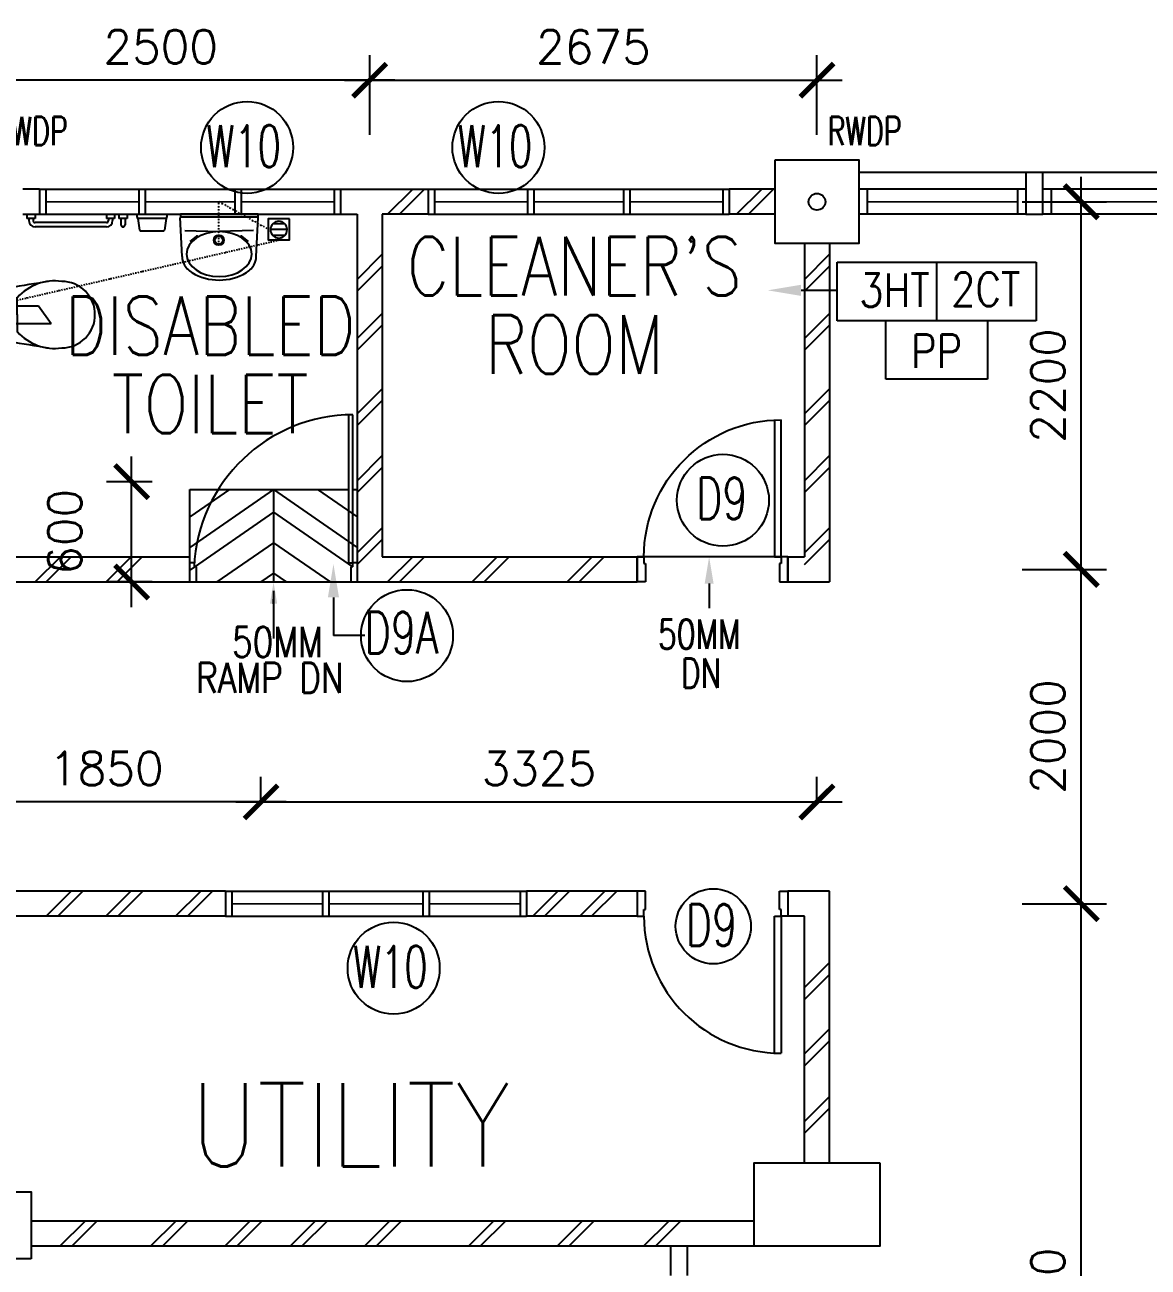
# Model space of a CAD drawing. Extents: x 2332957 to 2465864, y -1012926 to -914299.
# Drawn here: x 2411046 to 2417763, y -945112 to -937679 of the extents above; entities that cross this region are included whole.
import ezdxf
from ezdxf.enums import TextEntityAlignment as Align

# ---------------------------------------------------------------- set-up
doc = ezdxf.new("R2010")
doc.units = 0
doc.header["$LTSCALE"] = 15
doc.header["$MEASUREMENT"] = 0
doc.header["$PDMODE"] = 34
for name, pattern in [('DASHDOT', [1, 0.5, -0.25, 0, -0.25]), ('DIVIDE', [1.25, 0.5, -0.25, 0, -0.25, 0, -0.25]), ('HIDDEN', [0.375, 0.25, -0.125])]:
    doc.linetypes.add(name, pattern=pattern)
doc.layers.get('0').update_dxf_attribs({"linetype": 'CONTINUOUS'})
doc.layers.get('DEFPOINTS').update_dxf_attribs({"linetype": 'CONTINUOUS'})
for name, color, linetype in [('BO', 7, 'CONTINUOUS'), ('COL', 3, 'CONTINUOUS'), ('DIM', 7, 'CONTINUOUS'), ('DR', 7, 'CONTINUOUS'), ('DR-T', 7, 'CONTINUOUS'), ('DTEXT', 7, 'CONTINUOUS'), ('FIT', 5, 'CONTINUOUS'), ('H', 1, 'CONTINUOUS'), ('LEG-T', 7, 'CONTINUOUS'), ('LINE', 7, 'CONTINUOUS'), ('partition', 7, 'CONTINUOUS'), ('PIPE', 5, 'DIVIDE'), ('RWDP', 145, 'CONTINUOUS'), ('SANI', 7, 'CONTINUOUS'), ('SP', 220, 'CONTINUOUS'), ('T25', 7, 'CONTINUOUS'), ('T50', 4, 'CONTINUOUS'), ('TEX', 2, 'CONTINUOUS'), ('VP', 100, 'CONTINUOUS'), ('WALL', 2, 'CONTINUOUS'), ('WIN', 5, 'CONTINUOUS'), ('WIN-T', 7, 'CONTINUOUS'), ('WP', 50, 'DIVIDE')]:
    doc.layers.add(name, color=color, linetype=linetype)
doc.styles.add('DIMTEXT', font='romans.shx', dxfattribs={"width": 0.8, "height": 400})
doc.styles.add('ROMANS', font='romans')
doc.styles.get("Standard").update_dxf_attribs({"font": 'ROMANS.SHX'})
doc.dimstyles.new('STANDARD$0', dxfattribs={"dimscale": 0, "dimtxt": 8, "dimasz": 6, "dimexe": 1, "dimexo": 1, "dimgap": 3, "dimtad": 1, "dimdec": 0, "dimlfac": -1, "dimrnd": 1, "dimzin": 0, "dimdsep": 46, "dimtxsty": 'Standard', "dimcen": 0, "dimclrd": 5, "dimclre": 250, "dimadec": 0, "dimazin": 0, "dimtfac": 1, "dimtdec": 4, "dimtofl": 0, "dimtmove": 0, "dimatfit": 3, "dimfxl": 1, "dimtolj": 1, "dimtzin": 0, "dimarcsym": 0})

# ---------------------------------------------------------------- blocks, each defined once
blk = doc.blocks.new('_ARCHTICK')
at = {"color": 0, "linetype": 'ByBlock', "const_width": 0.15}
blk.add_lwpolyline([(-0.5, -0.5), (0.5, 0.5)], dxfattribs=at)
blk = doc.blocks.new('*D177')
at = {"layer": 'DEFPOINTS', "color": 0, "transparency": 16777216}
for p in [(2416859.4, -940937.5), (2417363.4, -940937.5), (2416859.4, -942937.5)]:
    blk.add_point(p, dxfattribs=at)
at = {"layer": 'DIM', "color": 7, "lineweight": -2, "transparency": 16777216}
for p, q in [((2417363.4, -943087.5), (2417363.4, -940787.5)), ((2417009.4, -940937.5), (2417513.4, -940937.5)), ((2417009.4, -942937.5), (2417513.4, -942937.5))]:
    blk.add_line(p, q, dxfattribs=at)
at = {"layer": 'DIM', "color": 7, "lineweight": -2, "transparency": 16777216, "xscale": 200, "yscale": 200, "zscale": 200}
for p, rotation in [((2417363.4, -940937.5), 90), ((2417363.4, -942937.5), 270)]:
    blk.add_blockref('_ARCHTICK', p, dxfattribs=dict(at, rotation=rotation))
at = {"layer": 'DIM', "color": 7, "transparency": 16777216, "insert": (2417163.4, -941937.5), "char_height": 200, "attachment_point": 5, "rotation": 90, "style": 'ROMANS'}
blk.add_mtext('\\A1;2000', dxfattribs=at)
blk = doc.blocks.new('WC-CAP-P')
for p, q in [((-84.1, 0), (-254.1, 0)), ((-85, 0), (85, 0)), ((-284.1, -240), (-284.1, -30)), ((115, -240), (115, -30)), ((-84.1, -270), (-254.1, -270)), ((-85, -270), (85, -270)), ((-274.1, -317.5), (-274.1, -317.5)), ((-84.1, -317.5), (-189.6, -317.5)), ((-85, -317.5), (20.5, -317.5)), ((105, -317.5), (105, -317.5))]:
    blk.add_line(p, q)
for centre, radius, start, end in [((-254.1, -30), 30, 90, 180), ((85, -30), 30, 0, 90), ((-254.1, -240), 30, 180, 270), ((23685.1, -4344.3), 24273.9, 170.33681, 170.89893), ((-23854.2, -4344.3), 24273.9, 9.10107, 9.66319), ((85, -240), 30, 270, 0), ((10.3, -540), 296.7, 131.76878, 188.34412), ((-179.4, -540), 296.7, 351.65588, 48.23122), ((-85.8, -584.8), 197.4, 179.51694, 271.02679), ((-83.3, -584.8), 197.4, 268.97321, 0.48306)]:
    blk.add_arc(centre, radius, start, end)
blk = doc.blocks.new('*D306')
at = {"layer": 'DEFPOINTS', "color": 0, "transparency": 16777216}
for p in [(2411684.4, -940412.5), (2411957.9, -940412.5), (2411957.9, -941012.5)]:
    blk.add_point(p, dxfattribs=at)
at = {"layer": 'DIM', "color": 7, "lineweight": -2, "transparency": 16777216}
for p, q in [((2411684.4, -941162.5), (2411684.4, -940262.5)), ((2411807.9, -940412.5), (2411534.4, -940412.5)), ((2411807.9, -941012.5), (2411534.4, -941012.5))]:
    blk.add_line(p, q, dxfattribs=at)
at = {"layer": 'DIM', "color": 7, "lineweight": -2, "transparency": 16777216, "xscale": 200, "yscale": 200, "zscale": 200}
for p, rotation in [((2411684.4, -940412.5), 90), ((2411684.4, -941012.5), 270)]:
    blk.add_blockref('_ARCHTICK', p, dxfattribs=dict(at, rotation=rotation))
at = {"layer": 'DIM', "color": 7, "transparency": 16777216, "insert": (2411284.4, -940712.5), "char_height": 200, "attachment_point": 5, "rotation": 90, "style": 'ROMANS'}
blk.add_mtext('\\A1;600', dxfattribs=at)
blk = doc.blocks.new('100FT')
at = {"layer": 'PIPE', "linetype": 'Continuous'}
blk.add_circle((0, 0), 50, dxfattribs=at)
at = {"layer": 'WP', "linetype": 'Continuous'}
for p, q in [((-37.1, 33.5), (37.1, 33.5)), ((-49.9, -2.7), (49.9, -2.7)), ((-34, -36.7), (34, -36.7))]:
    blk.add_line(p, q, dxfattribs=at)
blk = doc.blocks.new('A$C7CE3714C')
at = {"layer": 'FIT'}
blk.add_lwpolyline([(0, 0), (126, 0), (126, 126), (0, 126)], close=True, dxfattribs=at)
at = {"layer": 'FIT', "xscale": -1}
blk.add_blockref('100FT', (63, 65.7), dxfattribs=at)
blk = doc.blocks.new('ELLIPSE')
blk.add_circle((0.5, 0.5), 0.5)
blk = doc.blocks.new('P', base_point=(9.1686, 7.4202))
for radius in [0.0407, 0.0315]:
    blk.add_circle((9.166, 7.4179), radius)
blk = doc.blocks.new('BASIN-2')
for p, q in [((310, 0), (-310, 0)), ((-295, -313.8), (-310.1, -0.1)), ((295, -313.8), (310.1, -0.1)), ((-273.1, -104), (-0.1, -113.8)), ((273.1, -104), (0.1, -113.8))]:
    blk.add_line(p, q)
for centre, radius, start, end in [((-23.4, -399.8), 293.9, 122.15738, 135.58726), ((-176.4, -155.7), 5.79, 327.23155, 125.54576), ((176.4, -155.7), 5.79, 54.45424, 212.76845), ((23.4, -399.8), 293.9, 44.41274, 57.84262), ((-163.3, -314.9), 131.7, 179.49571, 205.01035), ((-101.9, -267.9), 207.9, 209.5959, 236.4372), ((101.9, -267.9), 207.9, 303.5628, 330.4041), ((163.3, -314.9), 131.7, 334.98965, 0.50429), ((-7.3, -98), 402.1, 238.60271, 271.03629), ((7.3, -98), 402.1, 268.96371, 301.39729)]:
    blk.add_arc(centre, radius, start, end)
for name, p, xscale, yscale, zscale in [('ELLIPSE', (260.6, -472.6), -521.326566894229, 358.7639225105095, 521.3265668942295), ('P', (-0.1, -180.4), 1000, 1000, 1000)]:
    blk.add_blockref(name, p, dxfattribs=dict(xscale=xscale, yscale=yscale, zscale=zscale))
blk = doc.blocks.new('*D307')
at = {"layer": 'DEFPOINTS', "color": 0, "transparency": 16777216}
for p in [(2410607.9, -938010), (2410607.9, -938487.5), (2413107.9, -938487.5)]:
    blk.add_point(p, dxfattribs=at)
at = {"layer": 'DIM', "color": 7, "lineweight": -2, "transparency": 16777216}
for p, q in [((2410607.9, -938337.5), (2410607.9, -937860)), ((2413107.9, -938337.5), (2413107.9, -937860)), ((2413257.9, -938010), (2410457.9, -938010))]:
    blk.add_line(p, q, dxfattribs=at)
at = {"layer": 'DIM', "color": 7, "lineweight": -2, "transparency": 16777216, "xscale": 200, "yscale": 200, "zscale": 200, "rotation": 180}
blk.add_blockref('_ARCHTICK', (2410607.9, -938010), dxfattribs=at)
at = {"layer": 'DIM', "color": 7, "lineweight": -2, "transparency": 16777216, "xscale": 200, "yscale": 200, "zscale": 200}
blk.add_blockref('_ARCHTICK', (2413107.9, -938010), dxfattribs=at)
at = {"layer": 'DIM', "color": 7, "transparency": 16777216, "insert": (2411857.9, -937810), "char_height": 200, "attachment_point": 5, "style": 'ROMANS'}
blk.add_mtext('\\A1;2500', dxfattribs=at)
blk = doc.blocks.new('*D308')
at = {"layer": 'DEFPOINTS', "color": 0, "transparency": 16777216}
for p in [(2416859.4, -938737.5), (2417363.4, -938737.5), (2416859.4, -940937.5)]:
    blk.add_point(p, dxfattribs=at)
at = {"layer": 'DIM', "color": 7, "lineweight": -2, "transparency": 16777216}
for p, q in [((2417363.4, -941087.5), (2417363.4, -938587.5)), ((2417009.4, -938737.5), (2417513.4, -938737.5)), ((2417009.4, -940937.5), (2417513.4, -940937.5))]:
    blk.add_line(p, q, dxfattribs=at)
at = {"layer": 'DIM', "color": 7, "lineweight": -2, "transparency": 16777216, "xscale": 200, "yscale": 200, "zscale": 200}
for p, rotation in [((2417363.4, -938737.5), 90), ((2417363.4, -940937.5), 270)]:
    blk.add_blockref('_ARCHTICK', p, dxfattribs=dict(at, rotation=rotation))
at = {"layer": 'DIM', "color": 7, "transparency": 16777216, "insert": (2417163.4, -939837.5), "char_height": 200, "attachment_point": 5, "rotation": 90, "style": 'ROMANS'}
blk.add_mtext('\\A1;2200', dxfattribs=at)
blk = doc.blocks.new('DR-900-B')
at = {"layer": 'DR'}
for p, q in [((0, 900), (-150, 900)), ((-150, 900), (-150, 860)), ((0, 850), (0, 900)), ((-150, 860), (-110, 860)), ((-110, 860), (-110, 850)), ((-110, 850), (0, 850)), ((-969, 80), (-150, 80)), ((-150, 80), (-150, 40)), ((-150, 40), (-970, 40)), ((-150, 40), (-110, 40)), ((-150, 0), (-150, 40)), ((0, 0), (-150, 0)), ((-110, 50), (0, 50)), ((-110, 40), (-110, 50)), ((0, 50), (0, 0))]:
    blk.add_line(p, q, dxfattribs=at)
blk.add_arc((-150, 40), 820, 90, 180, dxfattribs=at)
blk = doc.blocks.new('*D309')
at = {"layer": 'DEFPOINTS', "color": 0, "transparency": 16777216}
for p in [(2410607.9, -942328.5), (2410607.9, -942481.4), (2412457.9, -942481.4)]:
    blk.add_point(p, dxfattribs=at)
at = {"layer": 'DIM', "color": 7, "lineweight": -2, "transparency": 16777216}
for p, q in [((2410607.9, -942331.4), (2410607.9, -942178.5)), ((2412457.9, -942331.4), (2412457.9, -942178.5)), ((2412607.9, -942328.5), (2410457.9, -942328.5))]:
    blk.add_line(p, q, dxfattribs=at)
at = {"layer": 'DIM', "color": 7, "lineweight": -2, "transparency": 16777216, "xscale": 200, "yscale": 200, "zscale": 200, "rotation": 180}
blk.add_blockref('_ARCHTICK', (2410607.9, -942328.5), dxfattribs=at)
at = {"layer": 'DIM', "color": 7, "lineweight": -2, "transparency": 16777216, "xscale": 200, "yscale": 200, "zscale": 200}
blk.add_blockref('_ARCHTICK', (2412457.9, -942328.5), dxfattribs=at)
at = {"layer": 'DIM', "color": 7, "transparency": 16777216, "insert": (2411532.9, -942128.5), "char_height": 200, "attachment_point": 5, "style": 'ROMANS'}
blk.add_mtext('\\A1;1850', dxfattribs=at)
blk = doc.blocks.new('*D310')
at = {"layer": 'DEFPOINTS', "color": 0, "transparency": 16777216}
for p in [(2416859.4, -942937.5), (2417363.4, -942937.5), (2416859.4, -947737.5)]:
    blk.add_point(p, dxfattribs=at)
at = {"layer": 'DIM', "color": 7, "lineweight": -2, "transparency": 16777216}
for p, q in [((2417363.4, -947887.5), (2417363.4, -942787.5)), ((2417009.4, -942937.5), (2417513.4, -942937.5)), ((2417009.4, -947737.5), (2417513.4, -947737.5))]:
    blk.add_line(p, q, dxfattribs=at)
at = {"layer": 'DIM', "color": 7, "lineweight": -2, "transparency": 16777216, "xscale": 200, "yscale": 200, "zscale": 200}
for p, rotation in [((2417363.4, -942937.5), 90), ((2417363.4, -947737.5), 270)]:
    blk.add_blockref('_ARCHTICK', p, dxfattribs=dict(at, rotation=rotation))
at = {"layer": 'DIM', "color": 7, "transparency": 16777216, "insert": (2417163.4, -945337.5), "char_height": 200, "attachment_point": 5, "rotation": 90, "style": 'ROMANS'}
blk.add_mtext('\\A1;4800', dxfattribs=at)
blk = doc.blocks.new('*D311')
at = {"layer": 'DEFPOINTS', "color": 0, "transparency": 16777216}
for p in [(2415782.9, -938010), (2413107.9, -938487.5), (2415782.9, -938487.5)]:
    blk.add_point(p, dxfattribs=at)
at = {"layer": 'DIM', "color": 7, "lineweight": -2, "transparency": 16777216}
for p, q in [((2413107.9, -938337.5), (2413107.9, -937860)), ((2415782.9, -938337.5), (2415782.9, -937860)), ((2412957.9, -938010), (2415932.9, -938010))]:
    blk.add_line(p, q, dxfattribs=at)
at = {"layer": 'DIM', "color": 7, "lineweight": -2, "transparency": 16777216, "xscale": 200, "yscale": 200, "zscale": 200, "rotation": 180}
blk.add_blockref('_ARCHTICK', (2413107.9, -938010), dxfattribs=at)
at = {"layer": 'DIM', "color": 7, "lineweight": -2, "transparency": 16777216, "xscale": 200, "yscale": 200, "zscale": 200}
blk.add_blockref('_ARCHTICK', (2415782.9, -938010), dxfattribs=at)
at = {"layer": 'DIM', "color": 7, "transparency": 16777216, "insert": (2414445.4, -937810), "char_height": 200, "attachment_point": 5, "style": 'ROMANS'}
blk.add_mtext('\\A1;2675', dxfattribs=at)
blk = doc.blocks.new('*D312')
at = {"layer": 'DEFPOINTS', "color": 0, "transparency": 16777216}
for p in [(2415782.9, -942328.5), (2412457.9, -942481.4), (2415782.9, -942481.4)]:
    blk.add_point(p, dxfattribs=at)
at = {"layer": 'DIM', "color": 7, "lineweight": -2, "transparency": 16777216}
for p, q in [((2412457.9, -942331.4), (2412457.9, -942178.5)), ((2415782.9, -942331.4), (2415782.9, -942178.5)), ((2412307.9, -942328.5), (2415932.9, -942328.5))]:
    blk.add_line(p, q, dxfattribs=at)
at = {"layer": 'DIM', "color": 7, "lineweight": -2, "transparency": 16777216, "xscale": 200, "yscale": 200, "zscale": 200, "rotation": 180}
blk.add_blockref('_ARCHTICK', (2412457.9, -942328.5), dxfattribs=at)
at = {"layer": 'DIM', "color": 7, "lineweight": -2, "transparency": 16777216, "xscale": 200, "yscale": 200, "zscale": 200}
blk.add_blockref('_ARCHTICK', (2415782.9, -942328.5), dxfattribs=at)
at = {"layer": 'DIM', "color": 7, "transparency": 16777216, "insert": (2414120.4, -942128.5), "char_height": 200, "attachment_point": 5, "style": 'ROMANS'}
blk.add_mtext('\\A1;3325', dxfattribs=at)

msp = doc.modelspace()

# ---------------------------------------------------------------- linework, layer by layer
at = {"color": 0}
msp.add_line((2420532.9, -938562.5), (2416032.9, -938562.5), dxfattribs=at)
at = {"color": 0, "linetype": 'Continuous'}
for p, q in [((2412532.9, -940458.7), (2412032.9, -940805.5)), ((2412269.8, -940458.7), (2412032.9, -940622.9)), ((2412532.9, -940458.7), (2412532.9, -941012.5)), ((2412532.9, -940458.7), (2413032.9, -940805.5)), ((2412796.1, -940458.7), (2413032.9, -940622.9)), ((2412532.9, -940595.1), (2412032.9, -940941.9)), ((2412532.9, -940595.1), (2413005, -940922.5)), ((2412532.9, -940777.6), (2412194.3, -941012.5)), ((2412532.9, -940777.6), (2412871.5, -941012.5)), ((2412532.9, -940960.2), (2412457.5, -941012.5)), ((2412532.9, -940960.2), (2412608.4, -941012.5))]:
    msp.add_line(p, q, dxfattribs=at)
at = {"layer": 'BO', "color": 0, "linetype": 'Continuous'}
msp.add_line((2415687.6, -939267.4), (2415903.7, -939267.4), dxfattribs=at)
msp.add_solid([(2415687.6, -939300.7), (2415687.6, -939234.1), (2415487.6, -939267.4)], dxfattribs=at)
at = {"layer": 'COL', "color": 0}
for points in [[(2415532.9, -938487.5), (2416032.9, -938487.5), (2416032.9, -938987.5), (2415532.9, -938987.5)], [(2416157.9, -944487.5), (2416157.9, -944987.5), (2415407.9, -944987.5), (2415407.9, -944487.5)], [(2411082.9, -945062.5), (2410482.9, -945062.5), (2410482.9, -944662.5), (2411082.9, -944662.5)]]:
    msp.add_lwpolyline(points, close=True, dxfattribs=at)
at = {"layer": 'DR', "color": 0}
for p, q in [((2412982.9, -940897.5), (2412982.9, -940012.5)), ((2413007.9, -940922.5), (2413007.9, -940012.1)), ((2412058.3, -940897.5), (2412032.9, -940897.5)), ((2412057.9, -940897.5), (2412057.9, -940922.5)), ((2412070.9, -940922.5), (2412057.9, -940922.5)), ((2412070.9, -940922.5), (2412070.9, -941012.5)), ((2412982.9, -940897.5), (2413007.9, -940897.5)), ((2413007.9, -940922.5), (2412994.9, -940922.5)), ((2412994.9, -940922.5), (2412994.9, -941012.5)), ((2413032.9, -940897.5), (2413007.9, -940897.5))]:
    msp.add_line(p, q, dxfattribs=at)
at = {"layer": 'DR', "color": 0, "linetype": 'Continuous', "ltscale": 10000}
msp.add_line((2415607.9, -940862.5), (2414707.9, -940862.5), dxfattribs=at)
at = {"layer": 'DR', "color": 0}
msp.add_arc((2413009.4, -940964.5), 952.4, 90.08846, 177.47065, dxfattribs=at)
at = {"layer": 'DR-T', "color": 0, "linetype": 'Continuous'}
for centre, radius in [((2415220.5, -940523.6), 275), ((2413331, -941333.6), 275), ((2415162.7, -943072.9), 225)]:
    msp.add_circle(centre, radius, dxfattribs=at)
at = {"layer": 'DTEXT', "color": 0}
for p, q in [((2411721.2, -938837.4), (2411731, -938907.1)), ((2411890.8, -938837.4), (2411881, -938907.1))]:
    msp.add_line(p, q, dxfattribs=at)
for centre, radius, start, end in [((2411731, -938824.1), 16.5, 134.68563, 233.51246), ((2411881, -938824.1), 16.5, 306.48754, 45.31437), ((2411736, -938906.4), 5, 188.02773, 270), ((2411876.1, -938906.4), 5, 270, 351.97227)]:
    msp.add_arc(centre, radius, start, end, dxfattribs=at)
at = {"layer": 'H', "color": 0}
for p, q in [((2413215.3, -938812.5), (2413365.3, -938662.5)), ((2413286, -938812.5), (2413436, -938662.5)), ((2415302.3, -938812.5), (2415452.3, -938662.5)), ((2415373, -938812.5), (2415523, -938662.5)), ((2413032.9, -939201.9), (2413182.9, -939051.9)), ((2415707.9, -939201.9), (2415857.9, -939051.9)), ((2413032.9, -939272.6), (2413182.9, -939122.6)), ((2415707.9, -939272.6), (2415857.9, -939122.6)), ((2413032.9, -939555.7), (2413182.9, -939405.7)), ((2415707.9, -939555.7), (2415857.9, -939405.7)), ((2413032.9, -939626.4), (2413182.9, -939476.4)), ((2415707.9, -939626.4), (2415857.9, -939476.4)), ((2413032.9, -940006.5), (2413182.9, -939856.5)), ((2415707.9, -940006.5), (2415857.9, -939856.5)), ((2413032.9, -940077.2), (2413182.9, -939927.2)), ((2415707.9, -940077.2), (2415857.9, -939927.2)), ((2413032.9, -940406.4), (2413182.9, -940256.4)), ((2415707.9, -940406.4), (2415857.9, -940256.4)), ((2413032.9, -940477.2), (2413182.9, -940327.2)), ((2415707.9, -940477.2), (2415857.9, -940327.2)), ((2413032.9, -940837.7), (2413182.9, -940687.7)), ((2415707.9, -940837.7), (2415857.9, -940687.7)), ((2413032.9, -940908.4), (2413182.9, -940758.4)), ((2415707.9, -940908.4), (2415857.9, -940758.4)), ((2411108.1, -941012.5), (2411258.1, -940862.5)), ((2411172.8, -941012.5), (2411322.8, -940862.5)), ((2411532.3, -941012.5), (2411682.3, -940862.5)), ((2411597, -941012.5), (2411747, -940862.5)), ((2413215.3, -941012.5), (2413365.3, -940862.5)), ((2413286, -941012.5), (2413436, -940862.5)), ((2413720.9, -941012.5), (2413870.9, -940862.5)), ((2413791.6, -941012.5), (2413941.6, -940862.5)), ((2414289.3, -941012.5), (2414439.3, -940862.5)), ((2414360, -941012.5), (2414510, -940862.5)), ((2411172.4, -943012.5), (2411322.4, -942862.5)), ((2411243.1, -943012.5), (2411393.1, -942862.5)), ((2411530.4, -943012.5), (2411680.4, -942862.5)), ((2411601.1, -943012.5), (2411751.1, -942862.5)), ((2411947.4, -943012.5), (2412097.4, -942862.5)), ((2412018.1, -943012.5), (2412168.1, -942862.5)), ((2414082.7, -943012.5), (2414232.7, -942862.5)), ((2414153.4, -943012.5), (2414303.4, -942862.5)), ((2414364.7, -943012.5), (2414514.7, -942862.5)), ((2414435.4, -943012.5), (2414585.4, -942862.5)), ((2415707.9, -943439.8), (2415857.9, -943289.8)), ((2415707.9, -943510.5), (2415857.9, -943360.5)), ((2415707.9, -943836.6), (2415857.9, -943686.6)), ((2415707.9, -943907.3), (2415857.9, -943757.3)), ((2415707.9, -944240.6), (2415857.9, -944090.6)), ((2415707.9, -944311.3), (2415857.9, -944161.3)), ((2411255.4, -944987.5), (2411405.4, -944837.5)), ((2411326.1, -944987.5), (2411476.1, -944837.5)), ((2411798, -944987.5), (2411948, -944837.5)), ((2411868.7, -944987.5), (2412018.7, -944837.5)), ((2412242.1, -944987.5), (2412392.1, -944837.5)), ((2412312.8, -944987.5), (2412462.8, -944837.5)), ((2412632, -944987.5), (2412782, -944837.5)), ((2412702.7, -944987.5), (2412852.7, -944837.5)), ((2413076.1, -944987.5), (2413226.1, -944837.5)), ((2413146.8, -944987.5), (2413296.8, -944837.5)), ((2413698.9, -944987.5), (2413848.9, -944837.5)), ((2413769.6, -944987.5), (2413919.6, -944837.5)), ((2414228.4, -944987.5), (2414378.4, -944837.5)), ((2414299.1, -944987.5), (2414449.1, -944837.5)), ((2414746, -944987.5), (2414896, -944837.5)), ((2414816.7, -944987.5), (2414966.7, -944837.5))]:
    msp.add_line(p, q, dxfattribs=at)
at = {"layer": 'LEG-T', "color": 0}
for p, q in [((2415903.7, -939099), (2417093.5, -939099)), ((2415903.7, -939449.4), (2415903.7, -939099)), ((2416498.6, -939099), (2416498.6, -939449.4)), ((2417093.5, -939099), (2417093.5, -939449.4)), ((2417093.5, -939449.4), (2415903.7, -939449.4)), ((2416194.6, -939799.8), (2416194.6, -939449.4)), ((2416802.6, -939449.4), (2416802.6, -939799.8)), ((2416802.6, -939799.8), (2416194.6, -939799.8))]:
    msp.add_line(p, q, dxfattribs=at)
at = {"layer": 'LINE', "color": 0}
for p, q in [((2412532.9, -941066.3), (2412532.9, -941351.7)), ((2412532.9, -941142.5), (2412532.9, -941115.5))]:
    msp.add_line(p, q, dxfattribs=at)
at = {"layer": 'LINE', "color": 0, "linetype": 'Continuous'}
for p in [(2412891.2, -941105), (2413079.5, -941333.6)]:
    msp.add_line(p, (2412891.2, -941333.6), dxfattribs=at)
at = {"layer": 'LINE', "color": 0}
msp.add_lwpolyline([(2411975.9, -938828.1), (2412440.2, -938828.1), (2412440.2, -938812.5), (2411975.9, -938812.5)], close=True, dxfattribs=at)
at = {"layer": 'LINE', "color": 0, "linetype": 'Continuous'}
msp.add_solid([(2412857.9, -941105), (2412924.6, -941105), (2412891.2, -940905)], dxfattribs=at)
at = {"layer": 'LINE', "color": 0}
msp.add_solid([(2412554.6, -941142.5), (2412511.3, -941142.5), (2412532.9, -941012.5)], dxfattribs=at)
at = {"layer": 'partition', "color": 0}
msp.add_line((2414707.9, -940862.5), (2414707.9, -941012.5), dxfattribs=at)
at = {"layer": 'partition', "color": 0, "linetype": 'Continuous'}
for p, q in [((2414907.9, -945162.5), (2414907.9, -944987.5)), ((2415007.9, -945162.5), (2415007.9, -944987.5))]:
    msp.add_line(p, q, dxfattribs=at)
at = {"layer": 'RWDP', "color": 0, "linetype": 'Continuous'}
msp.add_circle((2415782.9, -938737.5), 50, dxfattribs=at)
at = {"layer": 'SANI', "color": 0}
for p, q in [((2412032.9, -940458.7), (2412982.9, -940458.7)), ((2412032.9, -940908.7), (2412032.9, -940458.7)), ((2413007.9, -940458.7), (2413032.9, -940458.7)), ((2412032.9, -941012.5), (2413032.9, -941012.5)), ((2415137.9, -941022.5), (2415137.9, -941168.8))]:
    msp.add_line(p, q, dxfattribs=at)
msp.add_solid([(2415111.3, -941022.5), (2415164.6, -941022.5), (2415137.9, -940862.5)], dxfattribs=at)
at = {"layer": 'SP', "color": 0, "linetype": 'HIDDEN'}
msp.add_line((2411127.6, -939362.1), (2410782.3, -939362.1), dxfattribs=at)
at = {"layer": 'VP', "color": 0}
for q in [(2411127.6, -939362.1), (2410887.4, -939467.3)]:
    msp.add_line((2411202.5, -939467.3), q, dxfattribs=at)
at = {"layer": 'WALL', "color": 0}
for p, q in [((2411132.9, -938662.5), (2411032.9, -938662.5)), ((2411132.9, -938662.5), (2411132.9, -938812.5)), ((2412932.9, -938662.5), (2413457.9, -938662.5)), ((2412932.9, -938662.5), (2412932.9, -938812.5)), ((2413457.9, -938662.5), (2413457.9, -938812.5)), ((2415257.9, -938662.5), (2415257.9, -938812.5)), ((2415532.9, -938662.5), (2415257.9, -938662.5)), ((2411032.9, -938812.5), (2411132.9, -938812.5)), ((2411058.4, -938812.5), (2411058.4, -938837.5)), ((2411070.4, -938837.5), (2411070.4, -938850.5)), ((2411095.4, -938837.5), (2411095.4, -938850.5)), ((2411107.4, -938812.5), (2411107.4, -938837.5)), ((2411533.4, -938812.5), (2411533.4, -938837.5)), ((2411545.4, -938837.5), (2411545.4, -938850.5)), ((2411570.4, -938837.5), (2411570.4, -938850.5)), ((2411582.4, -938812.5), (2411582.4, -938837.5)), ((2411608.4, -938812.5), (2411608.4, -938837.5)), ((2411620.4, -938837.5), (2411620.4, -938875.5)), ((2411645.4, -938837.5), (2411645.4, -938875.5)), ((2411657.4, -938812.5), (2411657.4, -938837.5)), ((2411890.8, -938837.4), (2411721.2, -938837.4)), ((2412932.9, -938812.5), (2413032.9, -938812.5)), ((2413032.9, -938812.5), (2413032.9, -941012.5)), ((2413182.9, -938812.5), (2413182.9, -940862.5)), ((2413457.9, -938812.5), (2413182.9, -938812.5)), ((2415532.9, -938812.5), (2415257.9, -938812.5)), ((2411736, -938911.4), (2411876.1, -938911.4)), ((2415707.9, -938987.5), (2415707.9, -940862.5)), ((2415857.9, -938987.5), (2415857.9, -941012.5)), ((2410682.9, -940862.5), (2412032.9, -940862.5)), ((2412032.9, -941012.5), (2412032.9, -940862.5)), ((2413182.9, -940862.5), (2414707.9, -940862.5)), ((2415607.9, -940862.5), (2415607.9, -941012.5)), ((2415607.9, -940862.5), (2415707.9, -940862.5)), ((2410432.9, -941012.5), (2412032.9, -941012.5)), ((2413032.9, -941012.5), (2414707.9, -941012.5)), ((2415607.9, -941012.5), (2415707.9, -941012.5)), ((2415707.9, -941012.5), (2415857.9, -941012.5)), ((2412245.4, -942862.5), (2410432.9, -942862.5)), ((2414707.9, -942862.5), (2414045.4, -942862.5)), ((2415857.9, -942862.5), (2415607.9, -942862.5)), ((2415857.9, -944487.5), (2415857.9, -942862.5)), ((2412245.4, -943012.5), (2410682.9, -943012.5)), ((2414707.9, -943012.5), (2414045.4, -943012.5)), ((2415707.9, -943012.5), (2415607.9, -943012.5)), ((2415707.9, -944487.5), (2415707.9, -943012.5)), ((2415407.9, -944837.5), (2411082.9, -944837.5)), ((2415407.9, -944987.5), (2411082.9, -944987.5))]:
    msp.add_line(p, q, dxfattribs=at)
at = {"layer": 'WALL', "color": 0, "linetype": 'Continuous'}
for p, q in [((2411107.4, -938837.5), (2411058.4, -938837.5)), ((2411533.4, -938862.5), (2411107.4, -938862.5)), ((2411582.4, -938837.5), (2411533.4, -938837.5)), ((2411657.4, -938837.5), (2411608.4, -938837.5)), ((2411533.5, -938887.5), (2411107.3, -938887.5)), ((2411633.4, -938887.5), (2411632.4, -938887.5))]:
    msp.add_line(p, q, dxfattribs=at)
at = {"layer": 'WALL', "color": 0}
msp.add_lwpolyline([(2417032.9, -938562.5), (2417032.9, -938812.5), (2417132.9, -938812.5), (2417132.9, -938562.5)], close=True, dxfattribs=at)
at = {"layer": 'WALL', "color": 0, "linetype": 'Continuous'}
for centre, radius, start, end in [((2411107.4, -938850.5), 37, 180, 270), ((2411107.4, -938850.5), 12, 180, 270), ((2411533.4, -938850.5), 37, 270, 0), ((2411533.4, -938850.5), 12, 270, 0), ((2411632.4, -938875.5), 12, 180, 270), ((2411633.4, -938875.5), 12, 270.00262, 0)]:
    msp.add_arc(centre, radius, start, end, dxfattribs=at)
at = {"layer": 'WIN', "color": 0}
for p, q in [((2411132.9, -938662.5), (2412932.9, -938662.5)), ((2411170.9, -938662.5), (2411170.9, -938812.5)), ((2411726.6, -938662.5), (2411726.6, -938812.5)), ((2411764.6, -938662.5), (2411764.6, -938812.5)), ((2412301.3, -938662.5), (2412301.3, -938812.5)), ((2412339.3, -938662.5), (2412339.3, -938812.5)), ((2412894.9, -938662.5), (2412894.9, -938812.5)), ((2413457.9, -938662.5), (2415257.9, -938662.5)), ((2413495.9, -938662.5), (2413495.9, -938812.5)), ((2414051.6, -938662.5), (2414051.6, -938812.5)), ((2414089.6, -938662.5), (2414089.6, -938812.5)), ((2414626.3, -938662.5), (2414626.3, -938812.5)), ((2414664.3, -938662.5), (2414664.3, -938812.5)), ((2415219.9, -938662.5), (2415219.9, -938812.5)), ((2417032.9, -938662.5), (2416032.9, -938662.5)), ((2416082.9, -938662.5), (2416082.9, -938812.5)), ((2416982.9, -938662.5), (2416982.9, -938812.5)), ((2419432.9, -938662.5), (2417132.9, -938662.5)), ((2417182.9, -938662.5), (2417182.9, -938812.5)), ((2411132.9, -938812.5), (2412932.9, -938812.5)), ((2413457.9, -938812.5), (2415257.9, -938812.5)), ((2417032.9, -938812.5), (2416032.9, -938812.5)), ((2419432.9, -938812.5), (2417132.9, -938812.5)), ((2412245.4, -942862.5), (2414045.4, -942862.5)), ((2412245.4, -942862.5), (2412245.4, -943012.5)), ((2412283.4, -942862.5), (2412283.4, -943012.5)), ((2412826.4, -942862.5), (2412826.4, -943012.5)), ((2412864.4, -942862.5), (2412864.4, -943012.5)), ((2413426.4, -942862.5), (2413426.4, -943012.5)), ((2413464.4, -942862.5), (2413464.4, -943012.5)), ((2414007.4, -942862.5), (2414007.4, -943012.5)), ((2414045.4, -942862.5), (2414045.4, -943012.5)), ((2412245.4, -943012.5), (2414045.4, -943012.5))]:
    msp.add_line(p, q, dxfattribs=at)
at = {"layer": 'WIN', "color": 0, "const_width": 10, "flags": 128}
for points in [[(2411170.9, -938737.5), (2411726.6, -938737.5)], [(2411764.6, -938737.5), (2412301.3, -938737.5)], [(2412339.3, -938737.5), (2412894.9, -938737.5)], [(2413495.9, -938737.5), (2414051.6, -938737.5)], [(2414089.6, -938737.5), (2414626.3, -938737.5)], [(2414664.3, -938737.5), (2415219.9, -938737.5)], [(2416982.9, -938737.5), (2416082.9, -938737.5)], [(2419382.9, -938737.5), (2417182.9, -938737.5)], [(2412826.4, -942937.5), (2412283.4, -942937.5)], [(2412864.4, -942937.5), (2413426.4, -942937.5)], [(2413464.4, -942937.5), (2414007.4, -942937.5)]]:
    msp.add_lwpolyline(points, dxfattribs=at)
at = {"layer": 'WIN-T', "color": 0, "linetype": 'Continuous'}
for centre in [(2412374.5, -938412.3, 0), (2413877.6, -938412.3, 0), (2413251.4, -943323.2, 0)]:
    msp.add_circle(centre, 275, dxfattribs=at)
at = {"layer": 'WP', "color": 0}
for p, q in [((2412205.7, -938998.2), (2412205.7, -938735.9)), ((2412205.7, -938735.9), (2412501.4, -938901.7))]:
    msp.add_line(p, q, dxfattribs=at)
at = {"layer": 'WP', "color": 0, "linetype": 'DASHDOT'}
msp.add_line((2412581.4, -938964.7), (2403271, -941101.3), dxfattribs=at)

# ---------------------------------------------------------------- block references
at = {"layer": 'SANI', "color": 0, "linetype": 'Continuous', "extrusion": (0, 0, -1), "xscale": -0.75, "yscale": 0.75, "zscale": -0.75}
msp.add_blockref('BASIN-2', (-2412207.7, -938830.6), dxfattribs=at)
at = {"layer": 'SANI', "color": 0, "rotation": 90}
msp.add_blockref('WC-CAP-P', (2410682.9, -939328.4), dxfattribs=at)
at = {"layer": 'T25', "color": 0, "rotation": 180}
msp.add_blockref('A$C7CE3714C', (2412627.4, -938838.7), dxfattribs=at)
msp.add_blockref('A$C7CE3714C', (2412627.4, -938838.7), dxfattribs=at)
at = {"layer": 'WALL', "color": 0, "linetype": 'Continuous', "xscale": -1, "rotation": 90}
msp.add_blockref('DR-900-B', (2415607.9, -941012.5), dxfattribs=at)
at = {"layer": 'WALL', "color": 0, "linetype": 'Continuous', "rotation": 90}
msp.add_blockref('DR-900-B', (2415607.9, -942862.5), dxfattribs=at)

# ---------------------------------------------------------------- texts
at = {"color": 0, "style": 'ROMANS', "width": 0.8}
for s, p in [('50MM', (2412285.2, -941461.7)), ('RAMP DN', (2412070.3, -941675.8))]:
    msp.add_text(s, height=180, dxfattribs=at).set_placement(p)
at = {"layer": 'DR-T', "color": 0, "style": 'ROMANS', "width": 0.7}
for s, p in [('D9', (2415059.8, -940637.4)), ('D9A', (2413077.3, -941440.6)), ('D9', (2414997.8, -943190.4))]:
    msp.add_text(s, height=250, dxfattribs=at).set_placement(p)
at = {"layer": 'LEG-T', "color": 0, "style": 'ROMANS', "width": 0.85}
for s, p in [('3HT', (2416246.7, -939266.2, 1244)), ('2CT', (2416792.5, -939261.4, 1244)), ('PP', (2416498.1, -939630.9, 1244))]:
    msp.add_text(s, height=200, dxfattribs=at).set_placement(p, align=Align.MIDDLE)
at = {"layer": 'RWDP', "color": 0, "style": 'ROMANS', "width": 0.7}
for p in [(2410859, -938398.8), (2415846.4, -938398.8)]:
    msp.add_text('RWDP', height=170, dxfattribs=at).set_placement(p)
at = {"layer": 'T50', "color": 0, "style": 'DIMTEXT', "width": 0.8}
for s, p in [("CLEANER'S", (2414332.4, -939122.7, 3887.4)), ('DISABLED', (2412153.9, -939478.5, 3887.4)), ('ROOM', (2414332.4, -939591.7, 3887.4)), ('TOILET', (2412153.9, -939947.5, 3887.4))]:
    msp.add_text(s, height=350, dxfattribs=at).set_placement(p, align=Align.MIDDLE)
at = {"layer": 'T50', "color": 0, "style": 'ROMANS', "width": 0.85}
msp.add_text('UTILITY', height=500, dxfattribs=at).set_placement((2412036.3, -944511.2))
at = {"layer": 'TEX', "color": 0, "ltscale": 0.5, "style": 'ROMANS', "width": 0.75}
for s, p in [('50MM ', (2414831.9, -941412.5)), ('DN', (2414969.4, -941645.9))]:
    msp.add_text(s, height=175, dxfattribs=at).set_placement(p)
at = {"layer": 'WIN-T', "color": 0, "style": 'ROMANS', "width": 0.65}
for p in [(2412131.4, -938529.7, 0), (2413634.5, -938529.7, 0), (2413008.4, -943440.5, 0)]:
    msp.add_text('W10', height=250, dxfattribs=at).set_placement(p)

# ---------------------------------------------------------------- dimensions: what is measured, and where the dimension line sits
at = {"layer": 'DIM', "color": 0}
for p1, p2, distance, picture, middle in [((2413107.9, -938487.5), (2410607.9, -938487.5), -477.5, '*D307', (2411857.9, -937810)), ((2413107.9, -938487.5), (2415782.9, -938487.5), 477.5, '*D311', (2414445.4, -937810)), ((2416859.4, -940937.5), (2416859.4, -938737.5), -504, '*D308', (2417163.4, -939837.5)), ((2411957.9, -941012.5), (2411957.9, -940412.5), 273.6, '*D306', (2411284.4, -940712.5)), ((2416859.4, -942937.5), (2416859.4, -940937.5), -504, '*D177', (2417163.4, -941937.5)), ((2416859.4, -947737.5), (2416859.4, -942937.5), -504, '*D310', (2417163.4, -945337.5))]:
    dim = msp.add_aligned_dim(p1=p1, p2=p2, distance=distance, dimstyle='STANDARD$0', override={"dimscale": 100, "dimtxt": 2, "dimasz": 2, "dimexe": 1.5, "dimexo": 1.5, "dimgap": 1, "dimtxsty": 'ROMANS', "dimblk": 'ARCHTICK', "dimdle": 1.5, "dimclrd": 7, "dimclre": 7, "dimclrt": 7, "dimtdec": 0, "dimtmove": 2}, dxfattribs=at)
    dim.commit()
    dim.dimension.update_dxf_attribs({"geometry": picture, "text_midpoint": middle})
dim = msp.add_linear_dim(base=(2410607.9, -942328.5), p1=(2412457.9, -942481.4), p2=(2410607.9, -942481.4), dimstyle='STANDARD$0', override={"dimscale": 100, "dimtxt": 2, "dimasz": 2, "dimexe": 1.5, "dimexo": 1.5, "dimgap": 1, "dimtxsty": 'ROMANS', "dimblk": 'ARCHTICK', "dimdle": 1.5, "dimclrd": 7, "dimclre": 7, "dimclrt": 7, "dimtdec": 0, "dimtmove": 2}, dxfattribs=at)
dim.commit()
dim.dimension.update_dxf_attribs({"geometry": '*D309', "text_midpoint": (2411532.9, -942128.5)})
dim = msp.add_linear_dim(base=(2415782.9, -942328.5), p1=(2412457.9, -942481.4), p2=(2415782.9, -942481.4), angle=180, dimstyle='STANDARD$0', override={"dimscale": 100, "dimtxt": 2, "dimasz": 2, "dimexe": 1.5, "dimexo": 1.5, "dimgap": 1, "dimtxsty": 'ROMANS', "dimblk": 'ARCHTICK', "dimdle": 1.5, "dimclrd": 7, "dimclre": 7, "dimclrt": 7, "dimtdec": 0, "dimtmove": 2}, dxfattribs=at)
dim.commit()
dim.dimension.update_dxf_attribs({"geometry": '*D312', "text_midpoint": (2414120.4, -942128.5)})

doc.saveas('drawing.dxf')
